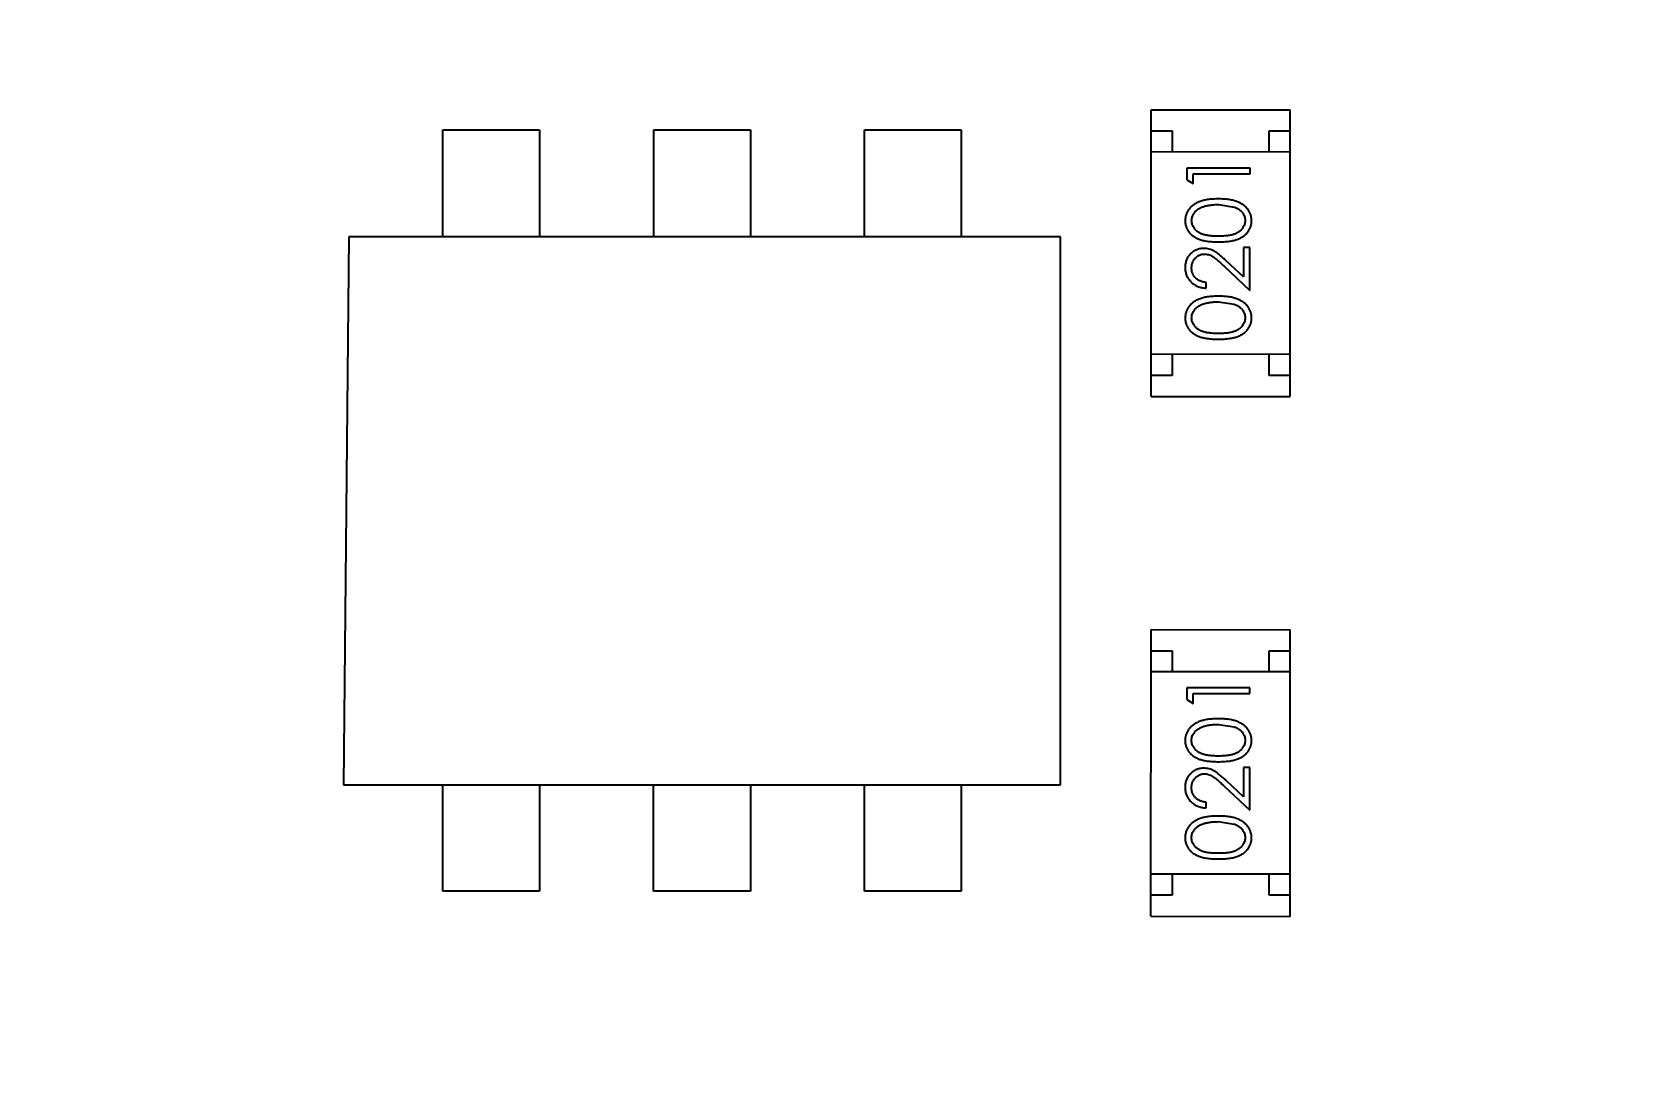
# Model space of a CAD drawing. Header units: inches. Extents: x -37.2 to 29.4, y -3.8 to 37.3.
# Drawn here: x -26.8 to -23.023, y 14.803 to 17.306 of the extents above; entities that cross this region are included whole.
import ezdxf

# ---------------------------------------------------------------- set-up
doc = ezdxf.new("R2010")
doc.units = ezdxf.units.IN
doc.header["$LTSCALE"] = 1.21
doc.header["$MEASUREMENT"] = 0
doc.header["$PDMODE"] = 3
doc.header["$PDSIZE"] = 0.3125
doc.layers.get('0').update_dxf_attribs({"linetype": 'CONTINUOUS'})
doc.layers.get('Defpoints').update_dxf_attribs({"linetype": 'CONTINUOUS'})
doc.layers.add('DIM', color=3, linetype='CONTINUOUS')
doc.styles.get("Standard").update_dxf_attribs({"font": 'txt', "width": 0.8})
doc.dimstyles.get("Standard").update_dxf_attribs({"dimtxt": 0.15625, "dimasz": 0.1875, "dimexe": 0.125, "dimexo": 0.0625, "dimgap": 0.09, "dimtad": 0, "dimtih": 1, "dimtoh": 1, "dimzin": 4, "dimdsep": 46, "dimtxsty": 'STANDARD', "dimblk": '_FILLED', "dimblk1": '_FILLED', "dimblk2": '_FILLED', "dimcen": 0.09, "dimazin": 1, "dimtp": 0.01, "dimtm": 0.01, "dimtfac": 1, "dimtofl": 0, "dimtmove": 0, "dimatfit": 3, "dimldrblk": '_FILLED', "dimfxl": 1, "dimtolj": 1, "dimtzin": 4, "dimarcsym": 0})

# ---------------------------------------------------------------- blocks, each defined once
blk = doc.blocks.new('_FILLED')
at = {"color": 0, "linetype": 'ByBlock'}
blk.add_solid([(0, 0), (-1, 0.1667), (-1, -0.1667)], dxfattribs=at)
blk = doc.blocks.new('*D5')
at = {"layer": 'Defpoints', "color": 0}
for p in [(-36.4962, 28.4485), (-28.0296, 28.4485), (-12.0218, 0.4472)]:
    blk.add_point(p, dxfattribs=at)
at = {"layer": 'DIM', "color": 0, "lineweight": -2}
for p, q in [((-28.0921, 28.4485), (-36.6212, 28.4485)), ((-36.4962, 27.4485), (-36.4962, 16.0045)), ((-36.4962, 1.4472), (-36.4962, 12.8912)), ((-12.0843, 0.4472), (-36.6212, 0.4472))]:
    blk.add_line(p, q, dxfattribs=at)
for p, rotation in [((-36.4962, 28.4485), 90), ((-36.4962, 0.4472), 270)]:
    blk.add_blockref('_FILLED', p, dxfattribs=dict(at, rotation=rotation))
at = {"layer": 'DIM', "color": 0, "insert": (-36.4962, 14.4478), "char_height": 1, "attachment_point": 5, "rotation": 90}
blk.add_mtext('\\A1;28.00', dxfattribs=at)

msp = doc.modelspace()

# ---------------------------------------------------------------- linework, layer by layer
at = {"color": 7, "linetype": 'Continuous'}
for p, q in [((-24.1455, 16.4413), (-24.1454, 17.1213)), ((-24.1454, 17.1213), (-23.8154, 17.1212)), ((-23.8155, 16.4412), (-23.8154, 17.1212)), ((-25.8252, 16.8199), (-25.8252, 17.0742)), ((-25.8252, 17.0742), (-25.5958, 17.0742)), ((-25.5958, 17.0742), (-25.5958, 16.8199)), ((-25.3252, 16.8198), (-25.3252, 17.0741)), ((-25.3252, 17.0741), (-25.0958, 17.0741)), ((-25.0958, 17.0741), (-25.0958, 16.8198)), ((-24.8252, 16.8198), (-24.8252, 17.0741)), ((-24.8252, 17.0741), (-24.5958, 17.0741)), ((-24.5958, 17.0741), (-24.5958, 16.8198)), ((-24.1454, 17.0713), (-24.0954, 17.0713)), ((-24.0954, 17.0713), (-24.0955, 17.0213)), ((-23.8655, 17.0212), (-23.8654, 17.0712)), ((-23.8654, 17.0712), (-23.8154, 17.0712)), ((-23.8155, 17.0212), (-24.1455, 17.0213)), ((-24.0607, 16.9831), (-24.0607, 16.9553)), ((-23.9107, 16.9831), (-24.0607, 16.9831)), ((-24.0454, 16.9465), (-24.0454, 16.9696)), ((-24.0454, 16.9696), (-23.9107, 16.9696)), ((-23.9107, 16.9696), (-23.9107, 16.9831)), ((-24.0607, 16.9553), (-24.0454, 16.9465)), ((-23.9857, 16.8965), (-23.948, 16.8908)), ((-26.0481, 16.8199), (-26.0607, 15.5199)), ((-24.3605, 16.8198), (-26.0481, 16.8199)), ((-24.3606, 15.5198), (-24.3605, 16.8198)), ((-23.9261, 16.7946), (-23.9261, 16.7248)), ((-23.9108, 16.7946), (-23.9261, 16.7946)), ((-23.9108, 16.6927), (-23.9108, 16.7946)), ((-23.9728, 16.7509), (-23.9108, 16.6927)), ((-23.9261, 16.7248), (-23.9662, 16.7623)), ((-24.0146, 16.6985), (-24.0146, 16.7119)), ((-23.9858, 16.6658), (-23.9481, 16.6601)), ((-23.8155, 16.5412), (-24.1455, 16.5413)), ((-24.0955, 16.5413), (-24.0955, 16.4913)), ((-23.8655, 16.4912), (-23.8655, 16.5412)), ((-24.0955, 16.4913), (-24.1455, 16.4913)), ((-23.8155, 16.4912), (-23.8655, 16.4912)), ((-24.1455, 16.4413), (-23.8155, 16.4412)), ((-24.1456, 15.2081), (-24.1455, 15.8881)), ((-24.1455, 15.8881), (-23.8155, 15.888)), ((-23.8156, 15.208), (-23.8155, 15.888)), ((-24.1455, 15.8381), (-24.0955, 15.8381)), ((-24.0955, 15.8381), (-24.0955, 15.7881)), ((-23.8655, 15.7881), (-23.8655, 15.8381)), ((-23.8655, 15.8381), (-23.8155, 15.838)), ((-23.8155, 15.788), (-24.1455, 15.7881)), ((-24.0608, 15.7499), (-24.0608, 15.7221)), ((-23.9108, 15.7499), (-24.0608, 15.7499)), ((-24.0608, 15.7221), (-24.0455, 15.7133)), ((-24.0455, 15.7133), (-24.0454, 15.7364)), ((-24.0454, 15.7364), (-23.9108, 15.7364)), ((-23.9108, 15.7364), (-23.9108, 15.7499)), ((-23.9858, 15.6633), (-23.9481, 15.6576)), ((-23.9262, 15.4916), (-23.9663, 15.5291)), ((-23.9262, 15.5614), (-23.9262, 15.4916)), ((-23.9108, 15.5614), (-23.9262, 15.5614)), ((-23.9109, 15.4595), (-23.9108, 15.5614)), ((-26.0607, 15.5199), (-24.3606, 15.5198)), ((-25.8253, 15.2679), (-25.8253, 15.5199)), ((-25.5959, 15.5199), (-25.5959, 15.2678)), ((-25.3253, 15.2678), (-25.3253, 15.5198)), ((-25.0959, 15.5198), (-25.0959, 15.2678)), ((-24.8253, 15.2678), (-24.8253, 15.5198)), ((-24.5959, 15.5198), (-24.5959, 15.2678)), ((-23.9729, 15.5177), (-23.9109, 15.4595)), ((-24.0147, 15.4653), (-24.0147, 15.4787)), ((-23.9859, 15.4326), (-23.9481, 15.4269)), ((-23.8156, 15.308), (-24.1456, 15.3081)), ((-24.0956, 15.3081), (-24.0956, 15.2581)), ((-23.8656, 15.2581), (-23.8656, 15.3081)), ((-25.5959, 15.2678), (-25.8253, 15.2679)), ((-25.0959, 15.2678), (-25.3253, 15.2678)), ((-24.5959, 15.2678), (-24.8253, 15.2678)), ((-24.0956, 15.2581), (-24.1456, 15.2581)), ((-23.8156, 15.258), (-23.8656, 15.2581)), ((-24.1456, 15.2081), (-23.8156, 15.208))]:
    msp.add_line(p, q, dxfattribs=at)
for points, knots in [([(-23.9857, 16.91), (-23.988, 16.91), (-23.9925, 16.9099), (-23.999, 16.9096), (-24.0052, 16.9091), (-24.0111, 16.9083), (-24.0166, 16.9074), (-24.0217, 16.9062), (-24.0264, 16.9048), (-24.0309, 16.9032), (-24.0349, 16.9014), (-24.0388, 16.8995), (-24.0423, 16.8974), (-24.0457, 16.8951), (-24.0487, 16.8927), (-24.0515, 16.8901), (-24.054, 16.8874), (-24.0562, 16.8845), (-24.0582, 16.8816), (-24.0599, 16.8785), (-24.0614, 16.8753), (-24.0625, 16.8721), (-24.0635, 16.8687), (-24.0641, 16.8653), (-24.0645, 16.8618), (-24.0646, 16.8594), (-24.0646, 16.8582)], [0, 0, 0, 0, 0.065278, 0.127205, 0.186168, 0.241675, 0.294115, 0.343609, 0.390387, 0.434463, 0.476646, 0.517002, 0.555936, 0.593716, 0.630057, 0.665601, 0.700745, 0.734917, 0.768681, 0.802087, 0.834849, 0.867433, 0.900138, 0.932806, 0.966212, 1, 1, 1, 1]), ([(-24.0492, 16.8587), (-24.0491, 16.8603), (-24.0489, 16.8636), (-24.0477, 16.8684), (-24.0456, 16.8731), (-24.0432, 16.8769), (-24.0409, 16.8797), (-24.0389, 16.8818), (-24.0367, 16.8837), (-24.0342, 16.8855), (-24.0315, 16.8872), (-24.0286, 16.8888), (-24.0254, 16.8902), (-24.022, 16.8915), (-24.0183, 16.8927), (-24.0144, 16.8938), (-24.0102, 16.8946), (-24.0058, 16.8953), (-24.0011, 16.8958), (-23.9962, 16.8963), (-23.9911, 16.8965), (-23.9875, 16.8965), (-23.9857, 16.8965)], [0, 0, 0, 0, 0.059689, 0.119507, 0.181075, 0.246162, 0.279894, 0.314468, 0.350403, 0.387474, 0.426147, 0.466624, 0.508745, 0.553328, 0.600058, 0.649177, 0.700552, 0.754894, 0.811825, 0.871514, 0.934319, 1, 1, 1, 1]), ([(-23.9069, 16.8582), (-23.9069, 16.8594), (-23.907, 16.8618), (-23.9074, 16.8653), (-23.9081, 16.8687), (-23.909, 16.8721), (-23.9102, 16.8753), (-23.9116, 16.8785), (-23.9134, 16.8816), (-23.9154, 16.8846), (-23.9176, 16.8875), (-23.9202, 16.8903), (-23.9229, 16.8929), (-23.926, 16.8953), (-23.9293, 16.8975), (-23.9329, 16.8996), (-23.9367, 16.9015), (-23.9407, 16.9033), (-23.9451, 16.9049), (-23.9499, 16.9062), (-23.9549, 16.9074), (-23.9604, 16.9084), (-23.9662, 16.9091), (-23.9724, 16.9096), (-23.9789, 16.9099), (-23.9834, 16.91), (-23.9857, 16.91)], [0, 0, 0, 0, 0.033824, 0.067298, 0.10028, 0.133019, 0.165736, 0.198792, 0.232372, 0.266409, 0.301016, 0.336196, 0.371972, 0.408574, 0.446394, 0.485225, 0.525372, 0.567224, 0.611081, 0.65775, 0.70702, 0.759235, 0.814484, 0.873227, 0.934937, 1, 1, 1, 1]), ([(-23.948, 16.8908), (-23.947, 16.8905), (-23.9449, 16.8897), (-23.942, 16.8884), (-23.9393, 16.8869), (-23.9368, 16.8853), (-23.9345, 16.8835), (-23.9323, 16.8817), (-23.9304, 16.8797), (-23.9282, 16.8769), (-23.9258, 16.8732), (-23.9238, 16.8685), (-23.9225, 16.8636), (-23.9224, 16.8603), (-23.9223, 16.8587)], [0, 0, 0, 0, 0.075949, 0.148549, 0.218996, 0.286119, 0.351826, 0.416074, 0.478265, 0.540325, 0.660405, 0.774606, 0.887187, 1, 1, 1, 1]), ([(-24.0646, 16.8582), (-24.0646, 16.857), (-24.0645, 16.8547), (-24.0641, 16.8512), (-24.0635, 16.8479), (-24.0625, 16.8446), (-24.0614, 16.8414), (-24.0599, 16.8383), (-24.0582, 16.8352), (-24.0562, 16.8323), (-24.054, 16.8295), (-24.0516, 16.8268), (-24.0489, 16.8243), (-24.0459, 16.822), (-24.0427, 16.8199), (-24.0392, 16.8178), (-24.0355, 16.816), (-24.0316, 16.8143), (-24.0273, 16.8129), (-24.0226, 16.8116), (-24.0175, 16.8105), (-24.0119, 16.8096), (-24.006, 16.8089), (-23.9996, 16.8084), (-23.9928, 16.8081), (-23.9881, 16.8081), (-23.9857, 16.8081)], [0, 0, 0, 0, 0.033742, 0.066533, 0.099153, 0.13154, 0.164087, 0.196563, 0.229707, 0.263315, 0.297504, 0.331686, 0.366482, 0.4021, 0.438958, 0.476748, 0.515985, 0.556589, 0.599519, 0.645765, 0.695487, 0.748721, 0.805687, 0.866754, 0.931405, 1, 1, 1, 1]), ([(-23.9857, 16.8215), (-23.9878, 16.8215), (-23.9917, 16.8215), (-23.9973, 16.8218), (-24.0026, 16.8221), (-24.0075, 16.8227), (-24.012, 16.8233), (-24.0162, 16.8241), (-24.0199, 16.825), (-24.0233, 16.8261), (-24.0265, 16.8273), (-24.0294, 16.8287), (-24.0321, 16.8302), (-24.0346, 16.8318), (-24.0369, 16.8336), (-24.039, 16.8355), (-24.041, 16.8375), (-24.0432, 16.8403), (-24.0456, 16.8441), (-24.0477, 16.8488), (-24.0489, 16.8537), (-24.0491, 16.857), (-24.0492, 16.8587)], [0, 0, 0, 0, 0.073302, 0.142286, 0.206253, 0.266017, 0.321612, 0.372532, 0.419497, 0.462398, 0.502825, 0.541489, 0.579034, 0.615143, 0.650298, 0.684912, 0.718701, 0.752189, 0.817245, 0.879117, 0.939613, 1, 1, 1, 1]), ([(-23.9223, 16.8587), (-23.9224, 16.857), (-23.9225, 16.8537), (-23.9238, 16.8488), (-23.9259, 16.8441), (-23.9283, 16.8403), (-23.9306, 16.8375), (-23.9325, 16.8354), (-23.9347, 16.8335), (-23.937, 16.8318), (-23.9395, 16.8301), (-23.9422, 16.8287), (-23.9451, 16.8273), (-23.9482, 16.8261), (-23.9516, 16.825), (-23.9554, 16.824), (-23.9595, 16.8233), (-23.964, 16.8226), (-23.9689, 16.8222), (-23.9742, 16.8218), (-23.9799, 16.8215), (-23.9837, 16.8215), (-23.9857, 16.8215)], [0, 0, 0, 0, 0.060034, 0.120278, 0.182348, 0.247919, 0.281641, 0.315701, 0.350322, 0.385703, 0.421819, 0.459196, 0.497866, 0.538301, 0.58121, 0.628183, 0.679403, 0.734699, 0.794074, 0.858416, 0.927049, 1, 1, 1, 1]), ([(-23.9857, 16.8081), (-23.9833, 16.8081), (-23.9787, 16.8081), (-23.9719, 16.8084), (-23.9655, 16.8089), (-23.9596, 16.8096), (-23.9541, 16.8105), (-23.9489, 16.8116), (-23.9442, 16.8129), (-23.9399, 16.8144), (-23.9359, 16.8161), (-23.9321, 16.818), (-23.9287, 16.82), (-23.9255, 16.8222), (-23.9225, 16.8245), (-23.9198, 16.8269), (-23.9173, 16.8296), (-23.9151, 16.8324), (-23.9132, 16.8353), (-23.9115, 16.8383), (-23.9101, 16.8414), (-23.9089, 16.8446), (-23.908, 16.8479), (-23.9074, 16.8512), (-23.907, 16.8547), (-23.9069, 16.857), (-23.9069, 16.8582)], [0, 0, 0, 0, 0.068113, 0.132564, 0.193427, 0.250218, 0.303569, 0.353576, 0.400235, 0.443586, 0.484619, 0.524292, 0.56238, 0.599049, 0.63494, 0.669782, 0.704009, 0.737842, 0.771098, 0.803896, 0.836415, 0.868639, 0.900715, 0.933378, 0.966213, 1, 1, 1, 1]), ([(-24.02, 16.7927), (-24.0215, 16.7926), (-24.0244, 16.7926), (-24.0287, 16.792), (-24.0329, 16.791), (-24.0369, 16.7896), (-24.0407, 16.7878), (-24.0444, 16.7857), (-24.048, 16.7831), (-24.0514, 16.7802), (-24.0545, 16.777), (-24.0572, 16.7734), (-24.0595, 16.7697), (-24.0614, 16.7657), (-24.0628, 16.7615), (-24.0638, 16.757), (-24.0645, 16.7523), (-24.0646, 16.749), (-24.0646, 16.7474)], [0, 0, 0, 0, 0.06271, 0.123347, 0.183401, 0.242828, 0.302097, 0.36242, 0.423725, 0.487032, 0.550491, 0.612709, 0.674265, 0.73617, 0.799211, 0.863483, 0.930525, 1, 1, 1, 1]), ([(-24.0492, 16.7467), (-24.0492, 16.7478), (-24.0491, 16.75), (-24.0487, 16.7532), (-24.048, 16.7563), (-24.047, 16.7593), (-24.0457, 16.7621), (-24.0442, 16.7648), (-24.0424, 16.7674), (-24.0403, 16.7698), (-24.038, 16.772), (-24.0356, 16.7739), (-24.033, 16.7756), (-24.0304, 16.7769), (-24.0277, 16.778), (-24.0248, 16.7787), (-24.0218, 16.7791), (-24.0198, 16.7792), (-24.0188, 16.7792)], [0, 0, 0, 0, 0.068027, 0.133505, 0.19695, 0.26027, 0.322741, 0.384982, 0.448465, 0.513424, 0.578224, 0.640011, 0.700094, 0.760067, 0.819012, 0.877878, 0.938035, 1, 1, 1, 1]), ([(-23.9662, 16.7623), (-23.9677, 16.7638), (-23.9707, 16.7665), (-23.9751, 16.7705), (-23.9792, 16.774), (-23.9831, 16.7772), (-23.9867, 16.7801), (-23.9901, 16.7826), (-23.9932, 16.7847), (-23.997, 16.787), (-24.0018, 16.7893), (-24.0077, 16.7912), (-24.0138, 16.7925), (-24.0179, 16.7926), (-24.02, 16.7927)], [0, 0, 0, 0, 0.09953, 0.192079, 0.277712, 0.357454, 0.429648, 0.495771, 0.555538, 0.608657, 0.707578, 0.804328, 0.901298, 1, 1, 1, 1]), ([(-24.0188, 16.7792), (-24.0172, 16.7792), (-24.0139, 16.779), (-24.0092, 16.778), (-24.0045, 16.7763), (-24.0007, 16.7743), (-23.9976, 16.7723), (-23.9949, 16.7704), (-23.992, 16.768), (-23.9887, 16.7654), (-23.9851, 16.7623), (-23.9813, 16.7588), (-23.9772, 16.755), (-23.9743, 16.7523), (-23.9728, 16.7509)], [0, 0, 0, 0, 0.088014, 0.174976, 0.2638, 0.355443, 0.406413, 0.465519, 0.533076, 0.609353, 0.693899, 0.787171, 0.889197, 1, 1, 1, 1]), ([(-24.0646, 16.7474), (-24.0646, 16.7457), (-24.0645, 16.7424), (-24.0638, 16.7376), (-24.0627, 16.7329), (-24.0612, 16.7285), (-24.0592, 16.7243), (-24.0567, 16.7203), (-24.0539, 16.7165), (-24.0506, 16.7129), (-24.047, 16.7096), (-24.0431, 16.7068), (-24.0389, 16.7043), (-24.0345, 16.7023), (-24.0299, 16.7007), (-24.025, 16.6995), (-24.0199, 16.6987), (-24.0164, 16.6985), (-24.0146, 16.6985)], [0, 0, 0, 0, 0.06445, 0.126725, 0.187421, 0.247417, 0.306749, 0.366595, 0.427749, 0.490235, 0.553031, 0.614805, 0.676505, 0.738096, 0.801021, 0.864897, 0.931209, 1, 1, 1, 1]), ([(-24.0146, 16.7119), (-24.0159, 16.712), (-24.0185, 16.7123), (-24.0223, 16.713), (-24.0259, 16.714), (-24.0292, 16.7152), (-24.0323, 16.7167), (-24.0351, 16.7185), (-24.0378, 16.7205), (-24.0401, 16.7227), (-24.0423, 16.7252), (-24.0442, 16.7278), (-24.0457, 16.7306), (-24.047, 16.7335), (-24.048, 16.7366), (-24.0487, 16.7398), (-24.0491, 16.7432), (-24.0492, 16.7455), (-24.0492, 16.7467)], [0, 0, 0, 0, 0.073648, 0.143686, 0.210962, 0.275557, 0.338064, 0.399311, 0.4594, 0.51934, 0.579024, 0.637809, 0.695959, 0.754122, 0.813113, 0.873453, 0.935561, 1, 1, 1, 1]), ([(-23.9857, 16.6792), (-23.988, 16.6792), (-23.9925, 16.6791), (-23.9991, 16.6789), (-24.0053, 16.6783), (-24.0111, 16.6776), (-24.0166, 16.6766), (-24.0217, 16.6755), (-24.0265, 16.674), (-24.0309, 16.6725), (-24.035, 16.6706), (-24.0388, 16.6687), (-24.0424, 16.6666), (-24.0457, 16.6644), (-24.0487, 16.6619), (-24.0515, 16.6594), (-24.054, 16.6567), (-24.0562, 16.6538), (-24.0582, 16.6508), (-24.0599, 16.6477), (-24.0614, 16.6445), (-24.0625, 16.6413), (-24.0635, 16.638), (-24.0641, 16.6345), (-24.0645, 16.631), (-24.0646, 16.6286), (-24.0646, 16.6275)], [0, 0, 0, 0, 0.065278, 0.127205, 0.186168, 0.241675, 0.294115, 0.343609, 0.390387, 0.434463, 0.476646, 0.517002, 0.555936, 0.593716, 0.630057, 0.665601, 0.700745, 0.734917, 0.768681, 0.802087, 0.834849, 0.867433, 0.900138, 0.932806, 0.966212, 1, 1, 1, 1]), ([(-24.0492, 16.6279), (-24.0491, 16.6295), (-24.049, 16.6328), (-24.0477, 16.6377), (-24.0456, 16.6423), (-24.0432, 16.6461), (-24.041, 16.649), (-24.0389, 16.651), (-24.0367, 16.653), (-24.0342, 16.6548), (-24.0315, 16.6564), (-24.0286, 16.658), (-24.0254, 16.6595), (-24.022, 16.6608), (-24.0183, 16.6619), (-24.0144, 16.663), (-24.0102, 16.6638), (-24.0058, 16.6646), (-24.0012, 16.6651), (-23.9963, 16.6655), (-23.9911, 16.6657), (-23.9876, 16.6657), (-23.9858, 16.6658)], [0, 0, 0, 0, 0.059689, 0.119507, 0.181075, 0.246162, 0.279894, 0.314468, 0.350403, 0.387474, 0.426147, 0.466624, 0.508745, 0.553328, 0.600058, 0.649177, 0.700552, 0.754894, 0.811825, 0.871514, 0.934319, 1, 1, 1, 1]), ([(-23.9069, 16.6274), (-23.9069, 16.6286), (-23.907, 16.631), (-23.9074, 16.6345), (-23.9081, 16.638), (-23.909, 16.6413), (-23.9102, 16.6446), (-23.9116, 16.6478), (-23.9134, 16.6509), (-23.9154, 16.6539), (-23.9176, 16.6568), (-23.9202, 16.6595), (-23.9229, 16.6621), (-23.926, 16.6645), (-23.9293, 16.6667), (-23.9329, 16.6688), (-23.9367, 16.6707), (-23.9407, 16.6725), (-23.9451, 16.6741), (-23.9499, 16.6755), (-23.955, 16.6766), (-23.9604, 16.6776), (-23.9662, 16.6783), (-23.9724, 16.6789), (-23.9789, 16.6791), (-23.9834, 16.6792), (-23.9857, 16.6792)], [0, 0, 0, 0, 0.033824, 0.067298, 0.10028, 0.133019, 0.165736, 0.198792, 0.232372, 0.266409, 0.301016, 0.336196, 0.371972, 0.408574, 0.446394, 0.485225, 0.525372, 0.567224, 0.611081, 0.65775, 0.70702, 0.759235, 0.814484, 0.873227, 0.934937, 1, 1, 1, 1]), ([(-23.9481, 16.6601), (-23.947, 16.6597), (-23.945, 16.6589), (-23.942, 16.6576), (-23.9393, 16.6561), (-23.9368, 16.6545), (-23.9345, 16.6528), (-23.9323, 16.6509), (-23.9304, 16.6489), (-23.9282, 16.6461), (-23.9258, 16.6424), (-23.9238, 16.6377), (-23.9225, 16.6329), (-23.9224, 16.6296), (-23.9223, 16.6279)], [0, 0, 0, 0, 0.075949, 0.148549, 0.218996, 0.286119, 0.351826, 0.416074, 0.478265, 0.540325, 0.660405, 0.774606, 0.887187, 1, 1, 1, 1]), ([(-24.0646, 16.6275), (-24.0646, 16.6263), (-24.0646, 16.6239), (-24.0641, 16.6205), (-24.0635, 16.6171), (-24.0625, 16.6138), (-24.0614, 16.6106), (-24.0599, 16.6075), (-24.0582, 16.6045), (-24.0563, 16.6015), (-24.054, 16.5987), (-24.0516, 16.596), (-24.0489, 16.5936), (-24.0459, 16.5912), (-24.0427, 16.5891), (-24.0393, 16.5871), (-24.0356, 16.5852), (-24.0316, 16.5836), (-24.0273, 16.5821), (-24.0226, 16.5808), (-24.0175, 16.5797), (-24.0119, 16.5788), (-24.006, 16.5781), (-23.9996, 16.5776), (-23.9928, 16.5773), (-23.9881, 16.5773), (-23.9857, 16.5773)], [0, 0, 0, 0, 0.033742, 0.066533, 0.099153, 0.13154, 0.164087, 0.196563, 0.229707, 0.263315, 0.297504, 0.331686, 0.366482, 0.4021, 0.438958, 0.476748, 0.515985, 0.556589, 0.599519, 0.645765, 0.695487, 0.748721, 0.805687, 0.866754, 0.931405, 1, 1, 1, 1]), ([(-23.9858, 16.5908), (-23.9878, 16.5908), (-23.9917, 16.5908), (-23.9973, 16.591), (-24.0026, 16.5914), (-24.0075, 16.5919), (-24.0121, 16.5925), (-24.0162, 16.5933), (-24.02, 16.5942), (-24.0234, 16.5953), (-24.0265, 16.5966), (-24.0294, 16.5979), (-24.0321, 16.5994), (-24.0346, 16.6011), (-24.0369, 16.6028), (-24.0391, 16.6047), (-24.041, 16.6067), (-24.0432, 16.6096), (-24.0456, 16.6133), (-24.0477, 16.618), (-24.049, 16.6229), (-24.0491, 16.6262), (-24.0492, 16.6279)], [0, 0, 0, 0, 0.073302, 0.142286, 0.206253, 0.266017, 0.321612, 0.372532, 0.419497, 0.462398, 0.502825, 0.541489, 0.579034, 0.615143, 0.650298, 0.684912, 0.718701, 0.752189, 0.817245, 0.879117, 0.939613, 1, 1, 1, 1]), ([(-23.9223, 16.6279), (-23.9224, 16.6262), (-23.9226, 16.6229), (-23.9239, 16.6181), (-23.9259, 16.6133), (-23.9283, 16.6096), (-23.9306, 16.6067), (-23.9325, 16.6047), (-23.9347, 16.6028), (-23.937, 16.601), (-23.9395, 16.5994), (-23.9422, 16.5979), (-23.9451, 16.5965), (-23.9482, 16.5953), (-23.9516, 16.5942), (-23.9554, 16.5933), (-23.9596, 16.5925), (-23.9641, 16.5918), (-23.969, 16.5914), (-23.9742, 16.591), (-23.9799, 16.5908), (-23.9838, 16.5908), (-23.9858, 16.5908)], [0, 0, 0, 0, 0.060034, 0.120278, 0.182348, 0.247919, 0.281641, 0.315701, 0.350322, 0.385703, 0.421819, 0.459196, 0.497866, 0.538301, 0.58121, 0.628183, 0.679403, 0.734699, 0.794074, 0.858416, 0.927049, 1, 1, 1, 1]), ([(-23.9857, 16.5773), (-23.9833, 16.5773), (-23.9787, 16.5773), (-23.9719, 16.5776), (-23.9656, 16.5781), (-23.9596, 16.5789), (-23.9541, 16.5798), (-23.9489, 16.5808), (-23.9442, 16.5821), (-23.9399, 16.5836), (-23.9359, 16.5853), (-23.9322, 16.5872), (-23.9287, 16.5892), (-23.9255, 16.5914), (-23.9225, 16.5937), (-23.9198, 16.5962), (-23.9174, 16.5988), (-23.9152, 16.6016), (-23.9132, 16.6045), (-23.9115, 16.6076), (-23.9101, 16.6106), (-23.909, 16.6138), (-23.908, 16.6171), (-23.9074, 16.6205), (-23.907, 16.6239), (-23.9069, 16.6263), (-23.9069, 16.6274)], [0, 0, 0, 0, 0.068113, 0.132564, 0.193427, 0.250218, 0.303569, 0.353576, 0.400235, 0.443586, 0.484619, 0.524292, 0.56238, 0.599049, 0.63494, 0.669782, 0.704009, 0.737842, 0.771098, 0.803896, 0.836415, 0.868639, 0.900715, 0.933378, 0.966213, 1, 1, 1, 1]), ([(-23.9858, 15.6768), (-23.9881, 15.6768), (-23.9926, 15.6767), (-23.9991, 15.6764), (-24.0053, 15.6759), (-24.0112, 15.6751), (-24.0167, 15.6742), (-24.0218, 15.673), (-24.0265, 15.6716), (-24.031, 15.67), (-24.035, 15.6682), (-24.0389, 15.6663), (-24.0424, 15.6642), (-24.0457, 15.6619), (-24.0488, 15.6595), (-24.0516, 15.657), (-24.0541, 15.6542), (-24.0563, 15.6514), (-24.0583, 15.6484), (-24.06, 15.6453), (-24.0615, 15.6421), (-24.0626, 15.6389), (-24.0636, 15.6355), (-24.0642, 15.6321), (-24.0646, 15.6286), (-24.0647, 15.6262), (-24.0647, 15.625)], [0, 0, 0, 0, 0.065278, 0.127205, 0.186168, 0.241675, 0.294115, 0.343609, 0.390387, 0.434463, 0.476646, 0.517002, 0.555936, 0.593716, 0.630057, 0.665601, 0.700745, 0.734917, 0.768681, 0.802087, 0.834849, 0.867433, 0.900138, 0.932806, 0.966212, 1, 1, 1, 1]), ([(-23.907, 15.625), (-23.907, 15.6262), (-23.907, 15.6286), (-23.9075, 15.6321), (-23.9081, 15.6355), (-23.9091, 15.6389), (-23.9103, 15.6421), (-23.9117, 15.6453), (-23.9135, 15.6484), (-23.9155, 15.6514), (-23.9177, 15.6543), (-23.9203, 15.6571), (-23.923, 15.6597), (-23.9261, 15.6621), (-23.9294, 15.6643), (-23.9329, 15.6664), (-23.9367, 15.6683), (-23.9408, 15.6701), (-23.9452, 15.6717), (-23.95, 15.673), (-23.955, 15.6742), (-23.9605, 15.6752), (-23.9663, 15.6759), (-23.9725, 15.6764), (-23.979, 15.6767), (-23.9835, 15.6768), (-23.9858, 15.6768)], [0, 0, 0, 0, 0.033824, 0.067298, 0.10028, 0.133019, 0.165736, 0.198792, 0.232372, 0.266409, 0.301016, 0.336196, 0.371972, 0.408574, 0.446394, 0.485225, 0.525372, 0.567224, 0.611081, 0.65775, 0.70702, 0.759235, 0.814484, 0.873227, 0.934937, 1, 1, 1, 1]), ([(-24.0493, 15.6255), (-24.0492, 15.6271), (-24.049, 15.6304), (-24.0478, 15.6353), (-24.0457, 15.6399), (-24.0433, 15.6437), (-24.041, 15.6465), (-24.039, 15.6486), (-24.0368, 15.6505), (-24.0343, 15.6523), (-24.0316, 15.654), (-24.0287, 15.6556), (-24.0255, 15.657), (-24.0221, 15.6583), (-24.0184, 15.6595), (-24.0145, 15.6606), (-24.0103, 15.6614), (-24.0059, 15.6621), (-24.0012, 15.6626), (-23.9963, 15.6631), (-23.9912, 15.6633), (-23.9876, 15.6633), (-23.9858, 15.6633)], [0, 0, 0, 0, 0.059689, 0.119507, 0.181075, 0.246162, 0.279894, 0.314468, 0.350403, 0.387474, 0.426147, 0.466624, 0.508745, 0.553328, 0.600058, 0.649177, 0.700552, 0.754894, 0.811825, 0.871514, 0.934319, 1, 1, 1, 1]), ([(-23.9481, 15.6576), (-23.9471, 15.6573), (-23.945, 15.6565), (-23.9421, 15.6552), (-23.9394, 15.6537), (-23.9369, 15.6521), (-23.9345, 15.6504), (-23.9324, 15.6485), (-23.9305, 15.6465), (-23.9283, 15.6437), (-23.9259, 15.64), (-23.9239, 15.6353), (-23.9226, 15.6304), (-23.9224, 15.6271), (-23.9224, 15.6255)], [0, 0, 0, 0, 0.075949, 0.148549, 0.218996, 0.286119, 0.351826, 0.416074, 0.478265, 0.540325, 0.660405, 0.774606, 0.887187, 1, 1, 1, 1]), ([(-24.0647, 15.625), (-24.0647, 15.6238), (-24.0646, 15.6215), (-24.0642, 15.6181), (-24.0636, 15.6147), (-24.0626, 15.6114), (-24.0615, 15.6082), (-24.06, 15.6051), (-24.0583, 15.602), (-24.0563, 15.5991), (-24.0541, 15.5963), (-24.0517, 15.5936), (-24.049, 15.5911), (-24.046, 15.5888), (-24.0428, 15.5867), (-24.0393, 15.5846), (-24.0356, 15.5828), (-24.0317, 15.5811), (-24.0274, 15.5797), (-24.0227, 15.5784), (-24.0176, 15.5773), (-24.012, 15.5764), (-24.0061, 15.5757), (-23.9997, 15.5752), (-23.9929, 15.5749), (-23.9882, 15.5749), (-23.9858, 15.5749)], [0, 0, 0, 0, 0.033742, 0.066533, 0.099153, 0.13154, 0.164087, 0.196563, 0.229707, 0.263315, 0.297504, 0.331686, 0.366482, 0.4021, 0.438958, 0.476748, 0.515985, 0.556589, 0.599519, 0.645765, 0.695487, 0.748721, 0.805687, 0.866754, 0.931405, 1, 1, 1, 1]), ([(-23.9858, 15.5883), (-23.9879, 15.5883), (-23.9918, 15.5883), (-23.9974, 15.5886), (-24.0027, 15.5889), (-24.0076, 15.5895), (-24.0121, 15.5901), (-24.0163, 15.5909), (-24.02, 15.5918), (-24.0234, 15.5929), (-24.0266, 15.5941), (-24.0295, 15.5955), (-24.0322, 15.597), (-24.0347, 15.5986), (-24.037, 15.6004), (-24.0391, 15.6023), (-24.0411, 15.6043), (-24.0433, 15.6071), (-24.0457, 15.6109), (-24.0478, 15.6156), (-24.049, 15.6205), (-24.0492, 15.6238), (-24.0493, 15.6255)], [0, 0, 0, 0, 0.073302, 0.142286, 0.206253, 0.266017, 0.321612, 0.372532, 0.419497, 0.462398, 0.502825, 0.541489, 0.579034, 0.615143, 0.650298, 0.684912, 0.718701, 0.752189, 0.817245, 0.879117, 0.939613, 1, 1, 1, 1]), ([(-23.9224, 15.6255), (-23.9225, 15.6238), (-23.9226, 15.6205), (-23.9239, 15.6156), (-23.926, 15.6109), (-23.9284, 15.6071), (-23.9307, 15.6043), (-23.9326, 15.6022), (-23.9348, 15.6003), (-23.9371, 15.5986), (-23.9396, 15.5969), (-23.9423, 15.5955), (-23.9452, 15.5941), (-23.9483, 15.5929), (-23.9517, 15.5918), (-23.9555, 15.5908), (-23.9596, 15.5901), (-23.9641, 15.5894), (-23.969, 15.589), (-23.9743, 15.5886), (-23.98, 15.5883), (-23.9838, 15.5883), (-23.9858, 15.5883)], [0, 0, 0, 0, 0.060034, 0.120278, 0.182348, 0.247919, 0.281641, 0.315701, 0.350322, 0.385703, 0.421819, 0.459196, 0.497866, 0.538301, 0.58121, 0.628183, 0.679403, 0.734699, 0.794074, 0.858416, 0.927049, 1, 1, 1, 1]), ([(-23.9858, 15.5749), (-23.9834, 15.5749), (-23.9788, 15.5749), (-23.972, 15.5752), (-23.9656, 15.5757), (-23.9597, 15.5764), (-23.9542, 15.5773), (-23.949, 15.5784), (-23.9443, 15.5797), (-23.94, 15.5812), (-23.936, 15.5829), (-23.9322, 15.5848), (-23.9288, 15.5868), (-23.9256, 15.589), (-23.9226, 15.5913), (-23.9199, 15.5937), (-23.9174, 15.5964), (-23.9152, 15.5992), (-23.9133, 15.6021), (-23.9116, 15.6051), (-23.9102, 15.6082), (-23.909, 15.6114), (-23.9081, 15.6147), (-23.9075, 15.618), (-23.9071, 15.6215), (-23.907, 15.6238), (-23.907, 15.625)], [0, 0, 0, 0, 0.068113, 0.132564, 0.193427, 0.250218, 0.303569, 0.353576, 0.400235, 0.443586, 0.484619, 0.524292, 0.56238, 0.599049, 0.63494, 0.669782, 0.704009, 0.737842, 0.771098, 0.803896, 0.836415, 0.868639, 0.900715, 0.933378, 0.966213, 1, 1, 1, 1]), ([(-24.0201, 15.5595), (-24.0216, 15.5594), (-24.0245, 15.5594), (-24.0288, 15.5588), (-24.033, 15.5578), (-24.037, 15.5564), (-24.0408, 15.5546), (-24.0445, 15.5525), (-24.0481, 15.5499), (-24.0515, 15.547), (-24.0546, 15.5438), (-24.0573, 15.5402), (-24.0596, 15.5365), (-24.0615, 15.5325), (-24.0629, 15.5283), (-24.0639, 15.5238), (-24.0646, 15.5191), (-24.0647, 15.5158), (-24.0647, 15.5142)], [0, 0, 0, 0, 0.06271, 0.123347, 0.183401, 0.242828, 0.302097, 0.36242, 0.423725, 0.487032, 0.550491, 0.612709, 0.674265, 0.73617, 0.799211, 0.863483, 0.930525, 1, 1, 1, 1]), ([(-24.0493, 15.5135), (-24.0493, 15.5146), (-24.0492, 15.5168), (-24.0488, 15.52), (-24.0481, 15.5231), (-24.0471, 15.5261), (-24.0458, 15.5289), (-24.0443, 15.5317), (-24.0425, 15.5342), (-24.0404, 15.5366), (-24.0381, 15.5388), (-24.0357, 15.5407), (-24.0331, 15.5424), (-24.0305, 15.5437), (-24.0278, 15.5448), (-24.0249, 15.5455), (-24.0219, 15.5459), (-24.0199, 15.546), (-24.0189, 15.546)], [0, 0, 0, 0, 0.068027, 0.133505, 0.19695, 0.26027, 0.322741, 0.384982, 0.448465, 0.513424, 0.578224, 0.640011, 0.700094, 0.760067, 0.819012, 0.877878, 0.938035, 1, 1, 1, 1]), ([(-23.9663, 15.5291), (-23.9678, 15.5306), (-23.9708, 15.5333), (-23.9751, 15.5373), (-23.9793, 15.5408), (-23.9832, 15.544), (-23.9868, 15.5469), (-23.9902, 15.5494), (-23.9933, 15.5515), (-23.9971, 15.5538), (-24.0019, 15.5561), (-24.0078, 15.558), (-24.0139, 15.5593), (-24.018, 15.5594), (-24.0201, 15.5595)], [0, 0, 0, 0, 0.09953, 0.192079, 0.277712, 0.357454, 0.429648, 0.495771, 0.555538, 0.608657, 0.707578, 0.804328, 0.901298, 1, 1, 1, 1]), ([(-24.0189, 15.546), (-24.0173, 15.546), (-24.014, 15.5458), (-24.0093, 15.5448), (-24.0046, 15.5431), (-24.0008, 15.5411), (-23.9977, 15.5391), (-23.995, 15.5372), (-23.9921, 15.5348), (-23.9888, 15.5322), (-23.9852, 15.5291), (-23.9814, 15.5256), (-23.9772, 15.5218), (-23.9744, 15.5191), (-23.9729, 15.5177)], [0, 0, 0, 0, 0.088014, 0.174976, 0.2638, 0.355443, 0.406413, 0.465519, 0.533076, 0.609353, 0.693899, 0.787171, 0.889197, 1, 1, 1, 1]), ([(-24.0647, 15.5142), (-24.0647, 15.5125), (-24.0646, 15.5092), (-24.0639, 15.5044), (-24.0628, 15.4998), (-24.0613, 15.4953), (-24.0593, 15.4911), (-24.0568, 15.4871), (-24.054, 15.4833), (-24.0507, 15.4797), (-24.0471, 15.4765), (-24.0432, 15.4736), (-24.039, 15.4711), (-24.0346, 15.4691), (-24.03, 15.4675), (-24.0251, 15.4663), (-24.02, 15.4655), (-24.0165, 15.4653), (-24.0147, 15.4653)], [0, 0, 0, 0, 0.06445, 0.126725, 0.187421, 0.247417, 0.306749, 0.366595, 0.427749, 0.490235, 0.553031, 0.614805, 0.676505, 0.738096, 0.801021, 0.864897, 0.931209, 1, 1, 1, 1]), ([(-24.0147, 15.4787), (-24.016, 15.4788), (-24.0186, 15.4791), (-24.0224, 15.4798), (-24.026, 15.4808), (-24.0293, 15.482), (-24.0324, 15.4835), (-24.0352, 15.4853), (-24.0379, 15.4873), (-24.0402, 15.4895), (-24.0424, 15.492), (-24.0442, 15.4946), (-24.0458, 15.4974), (-24.0471, 15.5003), (-24.0481, 15.5034), (-24.0488, 15.5066), (-24.0492, 15.51), (-24.0493, 15.5123), (-24.0493, 15.5135)], [0, 0, 0, 0, 0.073648, 0.143686, 0.210962, 0.275557, 0.338064, 0.399311, 0.4594, 0.51934, 0.579024, 0.637809, 0.695959, 0.754122, 0.813113, 0.873453, 0.935561, 1, 1, 1, 1]), ([(-23.9858, 15.446), (-23.9881, 15.446), (-23.9926, 15.4459), (-23.9992, 15.4457), (-24.0054, 15.4451), (-24.0112, 15.4444), (-24.0167, 15.4434), (-24.0218, 15.4423), (-24.0266, 15.4408), (-24.031, 15.4393), (-24.0351, 15.4374), (-24.0389, 15.4355), (-24.0425, 15.4334), (-24.0458, 15.4312), (-24.0488, 15.4287), (-24.0516, 15.4262), (-24.0541, 15.4235), (-24.0563, 15.4206), (-24.0583, 15.4176), (-24.06, 15.4145), (-24.0615, 15.4113), (-24.0626, 15.4081), (-24.0636, 15.4048), (-24.0642, 15.4013), (-24.0646, 15.3978), (-24.0647, 15.3954), (-24.0647, 15.3943)], [0, 0, 0, 0, 0.065278, 0.127205, 0.186168, 0.241675, 0.294115, 0.343609, 0.390387, 0.434463, 0.476646, 0.517002, 0.555936, 0.593716, 0.630057, 0.665601, 0.700745, 0.734917, 0.768681, 0.802087, 0.834849, 0.867433, 0.900138, 0.932806, 0.966212, 1, 1, 1, 1]), ([(-24.0493, 15.3947), (-24.0492, 15.3963), (-24.0491, 15.3996), (-24.0478, 15.4045), (-24.0457, 15.4091), (-24.0433, 15.4129), (-24.041, 15.4158), (-24.039, 15.4178), (-24.0368, 15.4198), (-24.0343, 15.4216), (-24.0316, 15.4232), (-24.0287, 15.4248), (-24.0255, 15.4263), (-24.0221, 15.4276), (-24.0184, 15.4287), (-24.0145, 15.4298), (-24.0103, 15.4306), (-24.0059, 15.4314), (-24.0013, 15.4319), (-23.9964, 15.4323), (-23.9912, 15.4325), (-23.9877, 15.4325), (-23.9859, 15.4326)], [0, 0, 0, 0, 0.059689, 0.119507, 0.181075, 0.246162, 0.279894, 0.314468, 0.350403, 0.387474, 0.426147, 0.466624, 0.508745, 0.553328, 0.600058, 0.649177, 0.700552, 0.754894, 0.811825, 0.871514, 0.934319, 1, 1, 1, 1]), ([(-23.907, 15.3942), (-23.907, 15.3954), (-23.9071, 15.3978), (-23.9075, 15.4013), (-23.9082, 15.4048), (-23.9091, 15.4081), (-23.9103, 15.4114), (-23.9117, 15.4146), (-23.9135, 15.4177), (-23.9155, 15.4207), (-23.9177, 15.4236), (-23.9203, 15.4263), (-23.923, 15.4289), (-23.9261, 15.4313), (-23.9294, 15.4335), (-23.933, 15.4356), (-23.9368, 15.4375), (-23.9408, 15.4393), (-23.9452, 15.4409), (-23.95, 15.4423), (-23.9551, 15.4434), (-23.9605, 15.4444), (-23.9663, 15.4451), (-23.9725, 15.4457), (-23.979, 15.4459), (-23.9835, 15.446), (-23.9858, 15.446)], [0, 0, 0, 0, 0.033824, 0.067298, 0.10028, 0.133019, 0.165736, 0.198792, 0.232372, 0.266409, 0.301016, 0.336196, 0.371972, 0.408574, 0.446394, 0.485225, 0.525372, 0.567224, 0.611081, 0.65775, 0.70702, 0.759235, 0.814484, 0.873227, 0.934937, 1, 1, 1, 1]), ([(-23.9481, 15.4269), (-23.9471, 15.4265), (-23.9451, 15.4257), (-23.9421, 15.4244), (-23.9394, 15.4229), (-23.9369, 15.4213), (-23.9346, 15.4196), (-23.9324, 15.4177), (-23.9305, 15.4157), (-23.9283, 15.4129), (-23.9259, 15.4092), (-23.9239, 15.4045), (-23.9226, 15.3997), (-23.9225, 15.3964), (-23.9224, 15.3947)], [0, 0, 0, 0, 0.075949, 0.148549, 0.218996, 0.286119, 0.351826, 0.416074, 0.478265, 0.540325, 0.660405, 0.774606, 0.887187, 1, 1, 1, 1]), ([(-24.0647, 15.3943), (-24.0647, 15.3931), (-24.0646, 15.3907), (-24.0642, 15.3873), (-24.0636, 15.3839), (-24.0626, 15.3806), (-24.0615, 15.3774), (-24.06, 15.3743), (-24.0583, 15.3713), (-24.0564, 15.3683), (-24.0541, 15.3655), (-24.0517, 15.3628), (-24.049, 15.3604), (-24.046, 15.358), (-24.0428, 15.3559), (-24.0394, 15.3539), (-24.0357, 15.352), (-24.0317, 15.3504), (-24.0274, 15.3489), (-24.0227, 15.3476), (-24.0176, 15.3465), (-24.012, 15.3456), (-24.0061, 15.345), (-23.9997, 15.3444), (-23.9929, 15.3441), (-23.9882, 15.3441), (-23.9858, 15.3441)], [0, 0, 0, 0, 0.033742, 0.066533, 0.099153, 0.13154, 0.164087, 0.196563, 0.229707, 0.263315, 0.297504, 0.331686, 0.366482, 0.4021, 0.438958, 0.476748, 0.515985, 0.556589, 0.599519, 0.645765, 0.695487, 0.748721, 0.805687, 0.866754, 0.931405, 1, 1, 1, 1]), ([(-23.9859, 15.3576), (-23.9879, 15.3576), (-23.9918, 15.3576), (-23.9974, 15.3578), (-24.0027, 15.3582), (-24.0076, 15.3587), (-24.0122, 15.3593), (-24.0163, 15.3601), (-24.0201, 15.361), (-24.0235, 15.3621), (-24.0266, 15.3634), (-24.0295, 15.3647), (-24.0322, 15.3662), (-24.0347, 15.3679), (-24.037, 15.3696), (-24.0391, 15.3715), (-24.0411, 15.3735), (-24.0433, 15.3764), (-24.0457, 15.3801), (-24.0478, 15.3848), (-24.0491, 15.3897), (-24.0492, 15.393), (-24.0493, 15.3947)], [0, 0, 0, 0, 0.073302, 0.142286, 0.206253, 0.266017, 0.321612, 0.372532, 0.419497, 0.462398, 0.502825, 0.541489, 0.579034, 0.615143, 0.650298, 0.684912, 0.718701, 0.752189, 0.817245, 0.879117, 0.939613, 1, 1, 1, 1]), ([(-23.9224, 15.3947), (-23.9225, 15.393), (-23.9226, 15.3897), (-23.924, 15.3849), (-23.926, 15.3801), (-23.9284, 15.3764), (-23.9307, 15.3735), (-23.9326, 15.3715), (-23.9348, 15.3696), (-23.9371, 15.3678), (-23.9396, 15.3662), (-23.9423, 15.3647), (-23.9452, 15.3633), (-23.9483, 15.3621), (-23.9517, 15.361), (-23.9555, 15.3601), (-23.9596, 15.3593), (-23.9642, 15.3586), (-23.9691, 15.3582), (-23.9743, 15.3578), (-23.98, 15.3576), (-23.9839, 15.3576), (-23.9859, 15.3576)], [0, 0, 0, 0, 0.060034, 0.120278, 0.182348, 0.247919, 0.281641, 0.315701, 0.350322, 0.385703, 0.421819, 0.459196, 0.497866, 0.538301, 0.58121, 0.628183, 0.679403, 0.734699, 0.794074, 0.858416, 0.927049, 1, 1, 1, 1]), ([(-23.9858, 15.3441), (-23.9834, 15.3441), (-23.9788, 15.3441), (-23.972, 15.3444), (-23.9657, 15.3449), (-23.9597, 15.3457), (-23.9542, 15.3466), (-23.949, 15.3476), (-23.9443, 15.3489), (-23.94, 15.3505), (-23.936, 15.3521), (-23.9323, 15.354), (-23.9288, 15.356), (-23.9256, 15.3582), (-23.9226, 15.3605), (-23.9199, 15.363), (-23.9175, 15.3656), (-23.9153, 15.3684), (-23.9133, 15.3713), (-23.9116, 15.3744), (-23.9102, 15.3774), (-23.9091, 15.3806), (-23.9081, 15.3839), (-23.9075, 15.3873), (-23.9071, 15.3907), (-23.907, 15.3931), (-23.907, 15.3942)], [0, 0, 0, 0, 0.068113, 0.132564, 0.193427, 0.250218, 0.303569, 0.353576, 0.400235, 0.443586, 0.484619, 0.524292, 0.56238, 0.599049, 0.63494, 0.669782, 0.704009, 0.737842, 0.771098, 0.803896, 0.836415, 0.868639, 0.900715, 0.933378, 0.966213, 1, 1, 1, 1])]:
    msp.add_open_spline(points, degree=3, knots=knots, dxfattribs=at)

# ---------------------------------------------------------------- dimensions: what is measured, and where the dimension line sits
at = {"layer": 'DIM'}
dim = msp.add_linear_dim(base=(-36.4962, 28.4485), p1=(-12.0218, 0.4472), p2=(-28.0296, 28.4485), angle=90, dimstyle='STANDARD', override={"dimtxt": 1, "dimasz": 1, "dimtih": 0, "dimtoh": 0, "dimzin": 0, "dimcen": 0.198, "dimadec": 0, "dimazin": 0, "dimtp": 0, "dimtm": 0, "dimtdec": 4, "dimtzin": 0}, dxfattribs=at)
dim.commit()
dim.dimension.update_dxf_attribs({"geometry": '*D5', "text_midpoint": (-36.4962, 14.4478)})

doc.saveas('drawing.dxf')
